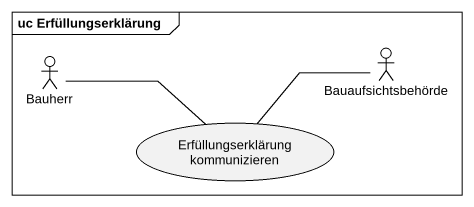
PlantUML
@startuml
mainframe uc Erfüllungserklärung
actor Bauherr
actor Bauaufsichtsbehörde
usecase "Erfüllungserklärung kommunizieren" as Erfüllungserklärung
Erfüllungserklärung -left- Bauherr
Erfüllungserklärung -right- Bauaufsichtsbehörde
@enduml
